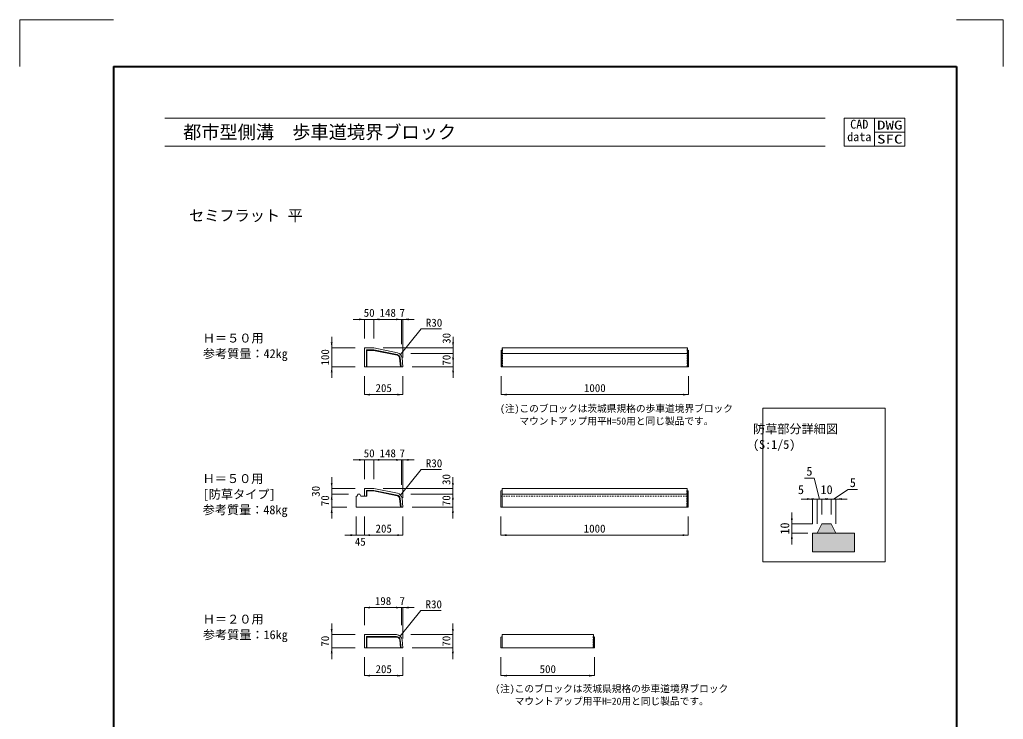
# Model space of a CAD drawing. Units: millimetres at full size, with parts at other scales. Extents: x 162523 to 173523, y 76354 to 83779.
# Drawn here: x 168273 to 173523, y 80044 to 83779 of the extents above; entities that cross this region are included whole.
import ezdxf
from ezdxf.enums import TextEntityAlignment as Align

# ---------------------------------------------------------------- set-up
doc = ezdxf.new("R2010")
doc.units = ezdxf.units.MM
doc.header["$LTSCALE"] = 10
doc.linetypes.add('USER1', pattern=[1.35, 0.75, -0.6])
for name, color, linetype, lineweight in [('0_2', 7, 'Continuous', 13), ('Defpoints_3', 7, 'Continuous', 13), ('図枠', 7, 'Continuous', 5), ('寸法線', 7, 'Continuous', 13), ('引出線', 4, 'Continuous', 13), ('本体', 2, 'Continuous', 13), ('目地', 132, 'Continuous', 5), ('補助線', 8, 'Continuous', 13)]:
    doc.layers.add(name, color=color, linetype=linetype, lineweight=lineweight)
doc.layers.add('ハッチング', color=7, linetype='Continuous')
doc.layers.add('文字', color=7, linetype='Continuous')
doc.styles.add('ＭＳ ゴシック', font='')
doc.styles.get('ＭＳ ゴシック').set_extended_font_data('MS Gothic')

# ---------------------------------------------------------------- blocks, each defined once
blk = doc.blocks.new('filled_arrow')
at = {"color": 0, "linetype": 'Continuous', "lineweight": -2}
blk.add_solid([(7.5, 1.25), (0, 0), (7.5, -1.25)], dxfattribs=at)

msp = doc.modelspace()

# ---------------------------------------------------------------- hatches: boundary and pattern name
at = {"layer": 'ハッチング'}
msp.add_hatch(color=256, dxfattribs=at).paths.add_polyline_path([(172729.46, 80937.68), (172729.46, 81037.68), (172629.46, 81037.68), (172604.46, 81087.68), (172554.46, 81087.68), (172529.46, 81037.68), (172504.46, 81037.68), (172504.46, 80937.68)])

# ---------------------------------------------------------------- linework, layer by layer
at = {"layer": '0_2'}
for p, q in [((172672.95, 83253.56), (172997.95, 83253.56)), ((172672.95, 83253.56), (172672.95, 83103.56)), ((172835.45, 83253.56), (172835.45, 83103.56)), ((172997.95, 83253.56), (172997.95, 83103.56)), ((172835.45, 83178.56), (172997.95, 83178.56)), ((172672.95, 83103.56), (172997.95, 83103.56))]:
    msp.add_line(p, q, dxfattribs=at)
msp.add_lwpolyline([(172238.68, 81705), (172891.66, 81705), (172891.66, 80884.15), (172238.68, 80884.15)], close=True, dxfattribs=at)
at = {"layer": 'Defpoints_3'}
for p, q in [((168272.95, 83778.56), (168272.95, 83528.56)), ((168772.95, 83778.56), (168272.95, 83778.56)), ((173272.95, 83778.56), (173522.95, 83778.56)), ((173522.95, 83778.56), (173522.95, 83528.56))]:
    msp.add_line(p, q, dxfattribs=at)
at = {"layer": '図枠', "lineweight": 40}
for p, q in [((168772.95, 83528.56), (173272.95, 83528.56)), ((168772.95, 83528.56), (168772.95, 76603.56)), ((173272.95, 83528.56), (173272.95, 76603.56))]:
    msp.add_line(p, q, dxfattribs=at)
at = {"layer": '図枠', "lineweight": 13}
for p, q in [((169047.95, 83253.56), (172572.95, 83253.56)), ((169047.95, 83103.56), (172572.95, 83103.56)), ((172772.95, 83103.56), (172997.95, 83103.56))]:
    msp.add_line(p, q, dxfattribs=at)
at = {"layer": '寸法線'}
for p, q in [((170223.39, 82179.12), (170053.39, 82179.12)), ((170113.39, 82076.24), (170113.39, 82179.12)), ((170163.39, 82179.12), (170311.39, 82179.12)), ((170163.39, 82076.24), (170163.39, 82179.12)), ((170163.39, 82076.24), (170163.39, 82179.12)), ((170251.39, 82179.12), (170378.39, 82179.12)), ((170311.39, 82046.24), (170311.39, 82179.12)), ((170311.39, 82046.24), (170311.39, 82179.12)), ((170318.39, 81976.24), (170318.39, 82179.12)), ((169938.24, 81866.24), (169938.24, 82086.24)), ((170586.12, 81936.24), (170586.12, 82086.24)), ((170063.39, 82026.24), (169938.24, 82026.24)), ((170213.39, 82026.24), (170586.12, 82026.24)), ((170361.39, 81996.24), (170586.12, 81996.24)), ((170361.39, 81996.24), (170586.12, 81996.24)), ((170586.12, 81866.24), (170586.12, 81996.24)), ((170063.39, 81926.24), (169938.24, 81926.24)), ((170368.39, 81926.24), (170586.12, 81926.24)), ((170113.39, 81876.24), (170113.39, 81777.44)), ((170318.39, 81876.24), (170318.39, 81777.44)), ((170842.59, 81876.24), (170842.59, 81777.44)), ((171842.59, 81876.24), (171842.59, 81777.44)), ((170113.39, 81777.44), (170318.39, 81777.44)), ((170842.59, 81777.44), (171842.59, 81777.44)), ((170223.39, 81429.12), (170053.39, 81429.12)), ((170113.39, 81326.24), (170113.39, 81429.12)), ((170163.39, 81429.12), (170311.39, 81429.12)), ((170163.39, 81326.24), (170163.39, 81429.12)), ((170163.39, 81326.24), (170163.39, 81429.12)), ((170251.39, 81429.12), (170378.39, 81429.12)), ((170311.39, 81296.24), (170311.39, 81429.12)), ((170311.39, 81296.24), (170311.39, 81429.12)), ((170318.39, 81226.24), (170318.39, 81429.12)), ((169938.24, 81186.24), (169938.24, 81336.24)), ((170585.12, 81186.24), (170585.12, 81336.24)), ((172513.49, 81330.95), (172462.6, 81330.95)), ((172541.96, 81220.24), (172513.49, 81330.95)), ((170063.39, 81276.24), (169938.24, 81276.24)), ((170213.39, 81276.24), (170585.12, 81276.24)), ((172616.96, 81220.24), (172694.43, 81270.24)), ((172694.43, 81270.24), (172745.32, 81270.24)), ((169938.24, 81116.24), (169938.24, 81246.24)), ((170028.39, 81246.24), (169938.24, 81246.24)), ((170028.39, 81246.24), (169938.24, 81246.24)), ((170361.39, 81246.24), (170585.12, 81246.24)), ((170361.39, 81246.24), (170585.12, 81246.24)), ((170585.12, 81116.24), (170585.12, 81246.24)), ((172444.46, 81220.24), (172589.46, 81220.24)), ((172504.46, 81087.68), (172504.46, 81220.24)), ((172529.46, 81087.68), (172529.46, 81220.24)), ((172529.46, 81220.24), (172554.46, 81220.24)), ((172529.46, 81087.68), (172529.46, 81220.24)), ((172544.46, 81220.24), (172614.46, 81220.24)), ((172544.46, 81220.24), (172689.46, 81220.24)), ((172554.46, 81137.68), (172554.46, 81220.24)), ((172554.46, 81137.68), (172554.46, 81220.24)), ((172604.46, 81137.68), (172604.46, 81220.24)), ((172604.46, 81137.68), (172604.46, 81220.24)), ((172629.46, 81087.68), (172629.46, 81220.24)), ((170018.39, 81176.24), (169938.24, 81176.24)), ((170368.39, 81176.24), (170585.12, 81176.24)), ((170068.39, 81126.24), (170068.39, 81027.44)), ((170113.39, 81126.24), (170113.39, 81027.44)), ((170113.39, 81126.24), (170113.39, 81027.44)), ((170318.39, 81126.24), (170318.39, 81027.44)), ((170841.59, 81126.24), (170841.59, 81027.44)), ((171841.59, 81126.24), (171841.59, 81027.44)), ((172394.17, 80977.68), (172394.17, 81147.68)), ((172504.46, 81087.68), (172394.17, 81087.68)), ((170173.39, 81027.44), (170008.39, 81027.44)), ((170113.39, 81027.44), (170318.39, 81027.44)), ((170841.59, 81027.44), (171841.59, 81027.44)), ((172479.46, 81037.68), (172394.17, 81037.68)), ((170113.39, 80640.79), (170311.39, 80640.79)), ((170113.39, 80546.24), (170113.39, 80640.79)), ((170251.39, 80640.79), (170378.39, 80640.79)), ((170311.39, 80546.24), (170311.39, 80640.79)), ((170311.39, 80546.24), (170311.39, 80640.79)), ((170318.39, 80476.24), (170318.39, 80640.79)), ((169938.24, 80366.24), (169938.24, 80556.24)), ((170585.12, 80366.24), (170585.12, 80556.24)), ((170063.39, 80496.24), (169938.24, 80496.24)), ((170361.39, 80496.24), (170585.12, 80496.24)), ((170063.39, 80426.24), (169938.24, 80426.24)), ((170368.39, 80426.24), (170585.12, 80426.24)), ((170113.39, 80376.24), (170113.39, 80277.44)), ((170318.39, 80376.24), (170318.39, 80277.44)), ((170841.59, 80376.24), (170841.59, 80277.44)), ((171341.59, 80376.24), (171341.59, 80277.44)), ((170113.39, 80277.44), (170318.39, 80277.44)), ((170841.59, 80277.44), (171341.59, 80277.44))]:
    msp.add_line(p, q, dxfattribs=at)
at = {"layer": '引出線'}
for points in [[(170305.99, 81991.36), (170416.1, 82128.52), (170523.79, 82128.52)], [(170305.99, 81241.36), (170416.1, 81378.52), (170523.79, 81378.52)], [(170304.37, 80488.48), (170414.48, 80625.65), (170522.17, 80625.65)]]:
    msp.add_lwpolyline(points, dxfattribs=at)
at = {"layer": '本体', "lineweight": 9}
for p, q in [((170848.59, 82015.81), (170842.59, 82013.24)), ((170842.59, 82013.24), (170842.59, 81926.24)), ((171836.59, 82015.81), (171842.59, 82013.24)), ((171842.59, 82013.24), (171842.59, 81926.24)), ((170848.59, 81996.24), (171836.59, 81996.24)), ((170847.59, 81265.81), (170841.59, 81263.24)), ((170841.59, 81263.24), (170841.59, 81176.24)), ((170847.59, 81246.24), (171835.59, 81246.24)), ((171835.59, 81265.81), (171841.59, 81263.24)), ((171841.59, 81263.24), (171841.59, 81176.24)), ((170847.59, 80485.81), (170841.59, 80483.24)), ((170841.59, 80483.24), (170841.59, 80426.24)), ((171335.59, 80485.81), (171341.59, 80483.24)), ((171341.59, 80483.24), (171341.59, 80426.24))]:
    msp.add_line(p, q, dxfattribs=at)
at = {"layer": '本体'}
for p, q in [((170848.59, 82026.24), (170848.59, 81926.24)), ((170848.59, 82026.24), (171836.59, 82026.24)), ((171836.59, 82026.24), (171836.59, 81926.24)), ((170318.39, 81926.24), (170313.59, 81974.22)), ((170842.59, 81926.24), (171842.59, 81926.24)), ((170163.39, 81276.24), (170113.39, 81276.24)), ((170113.39, 81276.24), (170113.39, 81236.24)), ((170289.7, 81250.64), (170163.39, 81276.24)), ((170847.59, 81276.24), (170847.59, 81176.24)), ((170847.59, 81276.24), (171835.59, 81276.24)), ((171835.59, 81276.24), (171835.59, 81176.24)), ((170068.39, 81236.24), (170068.39, 81176.24)), ((170073.39, 81236.24), (170068.39, 81236.24)), ((170078.39, 81246.24), (170073.39, 81236.24)), ((170078.39, 81246.24), (170088.39, 81246.24)), ((170088.39, 81246.24), (170093.39, 81236.24)), ((170093.39, 81236.24), (170113.39, 81236.24)), ((170318.39, 81176.24), (170313.59, 81224.22)), ((170068.39, 81176.24), (170318.39, 81176.24)), ((170841.59, 81176.24), (171841.59, 81176.24)), ((172529.46, 81037.68), (172554.46, 81087.68)), ((172554.46, 81087.68), (172604.46, 81087.68)), ((172604.46, 81087.68), (172629.46, 81037.68)), ((172504.46, 81037.68), (172529.46, 81037.68)), ((172629.46, 81037.68), (172729.46, 81037.68)), ((170847.59, 80496.24), (170847.59, 80426.24)), ((170847.59, 80496.24), (171335.59, 80496.24)), ((171335.59, 80496.24), (171335.59, 80426.24)), ((170841.59, 80426.24), (171341.59, 80426.24))]:
    msp.add_line(p, q, dxfattribs=at)
at = {"layer": '本体', "linetype": 'USER1', "lineweight": 9}
msp.add_line((170841.59, 81236.24), (171841.59, 81236.24), dxfattribs=at)
at = {"layer": '本体'}
for points in [[(170289.7, 82000.64), (170163.39, 82026.24), (170113.39, 82026.24), (170113.39, 81926.24), (170318.39, 81926.24)], [(170314.09, 80469.23), (170318.39, 80426.24), (170113.39, 80426.24), (170113.39, 80496.24), (170284.24, 80496.24)]]:
    msp.add_lwpolyline(points, dxfattribs=at)
for centre, end in [((170283.74, 81971.24), 78.54125), ((170283.74, 81221.24), 78.54125), ((170284.24, 80466.24), 90)]:
    msp.add_arc(centre, 30, 5.71059, end, dxfattribs=at)
at = {"layer": '目地', "linetype": 'USER1'}
for p, q in [((170848.59, 82026.24), (170849.59, 82016.24)), ((170849.59, 82016.24), (170848.59, 82015.81)), ((170849.59, 82016.24), (170849.59, 81926.24)), ((171836.59, 82026.24), (171835.59, 82016.24)), ((171835.59, 82016.24), (171835.59, 81926.24)), ((171835.59, 82016.24), (171836.59, 82015.81)), ((170847.59, 81276.24), (170848.59, 81266.24)), ((171835.59, 81276.24), (171834.59, 81266.24)), ((170848.59, 81266.24), (170847.59, 81265.81)), ((170848.59, 81266.24), (170848.59, 81176.24)), ((171834.59, 81266.24), (171834.59, 81176.24)), ((171834.59, 81266.24), (171835.59, 81265.81)), ((170847.59, 80496.24), (170848.59, 80486.24)), ((170848.59, 80486.24), (170847.59, 80485.81)), ((170848.59, 80486.24), (170848.59, 80426.24)), ((171335.59, 80496.24), (171334.59, 80486.24)), ((171334.59, 80486.24), (171334.59, 80426.24)), ((171334.59, 80486.24), (171335.59, 80485.81))]:
    msp.add_line(p, q, dxfattribs=at)
at = {"layer": '目地'}
for p, q in [((170305.32, 81926.24), (170300.66, 81972.93)), ((170308.34, 81926.24), (170303.64, 81973.23)), ((170113.39, 81236.24), (170126.39, 81236.24)), ((170305.32, 81176.24), (170300.66, 81222.93)), ((170308.34, 81176.24), (170303.64, 81223.23)), ((170305.32, 80426.24), (170301.16, 80467.93)), ((170308.34, 80426.24), (170304.14, 80468.23))]:
    msp.add_line(p, q, dxfattribs=at)
for points in [[(170287.71, 81990.84), (170162.39, 82016.24), (170123.39, 82016.24), (170123.39, 81926.24)], [(170287.12, 81987.9), (170162.08, 82013.24), (170126.39, 82013.24), (170126.39, 81926.24)], [(170287.71, 81240.84), (170162.39, 81266.24), (170123.39, 81266.24), (170123.39, 81236.24)], [(170287.12, 81237.9), (170162.08, 81263.24), (170126.39, 81263.24), (170126.39, 81236.24)], [(170284.24, 80486.24), (170123.39, 80486.24), (170123.39, 80426.24)], [(170284.24, 80483.24), (170126.39, 80483.24), (170126.39, 80426.24)]]:
    msp.add_lwpolyline(points, dxfattribs=at)
for centre, radius, end in [((170283.74, 81971.24), 17, 78.54125), ((170283.74, 81971.24), 20, 78.54125), ((170283.74, 81221.24), 17, 78.54125), ((170283.74, 81221.24), 20, 78.54125), ((170284.24, 80466.24), 20, 90), ((170284.24, 80466.24), 17, 90)]:
    msp.add_arc(centre, radius, 5.71059, end, dxfattribs=at)
at = {"layer": '補助線'}
for p, q in [((172504.46, 81037.68), (172504.46, 80937.68)), ((172529.46, 81037.68), (172629.46, 81037.68)), ((172729.46, 81037.68), (172729.46, 80937.68)), ((172504.46, 80937.68), (172729.46, 80937.68))]:
    msp.add_line(p, q, dxfattribs=at)

# ---------------------------------------------------------------- block references
at = {"layer": '寸法線', "xscale": 4, "yscale": 4}
for p, rotation in [((170113.39, 82179.12), 180), ((170311.39, 82179.12), 180), ((170311.39, 82179.12), 180), ((169938.24, 82026.24), 90), ((170586.12, 82026.24), 90), ((170586.12, 81996.24), 270), ((170586.12, 81996.24), 270), ((169938.24, 81926.24), 270), ((170586.12, 81926.24), 270), ((170318.39, 81777.44), 180), ((171842.59, 81777.44), 180), ((170113.39, 81429.12), 180), ((170311.39, 81429.12), 180), ((170311.39, 81429.12), 180), ((169938.24, 81276.24), 90), ((170585.12, 81276.24), 90), ((169938.24, 81246.24), 270), ((169938.24, 81246.24), 270), ((170585.12, 81246.24), 270), ((170585.12, 81246.24), 270), ((172504.46, 81220.24), 180), ((172529.46, 81220.24), 180), ((172604.46, 81220.24), 180), ((172604.46, 81220.24), 180), ((169938.24, 81176.24), 270), ((170585.12, 81176.24), 270), ((172394.17, 81087.68), 90), ((170068.39, 81027.44), 180), ((170318.39, 81027.44), 180), ((171841.59, 81027.44), 180), ((172394.17, 81037.68), 270), ((170311.39, 80640.79), 180), ((170311.39, 80640.79), 180), ((169938.24, 80496.24), 90), ((170585.12, 80496.24), 90), ((169938.24, 80426.24), 270), ((170585.12, 80426.24), 270), ((170318.39, 80277.44), 180), ((171341.59, 80277.44), 180)]:
    msp.add_blockref('filled_arrow', p, dxfattribs=dict(at, rotation=rotation))
for p in [(170163.39, 82179.12), (170163.39, 82179.12), (170318.39, 82179.12), (170113.39, 81777.44), (170842.59, 81777.44), (170163.39, 81429.12), (170163.39, 81429.12), (170318.39, 81429.12), (172554.46, 81220.24), (172629.46, 81220.24), (170113.39, 81027.44), (170113.39, 81027.44), (170841.59, 81027.44), (170113.39, 80640.79), (170318.39, 80640.79), (170113.39, 80277.44), (170841.59, 80277.44)]:
    msp.add_blockref('filled_arrow', p, dxfattribs=at)
at = {"layer": '引出線', "xscale": 0.16, "yscale": 0.16, "rotation": 51.2}
for p in [(170305.99, 81991.36), (170305.99, 81241.36), (170304.37, 80488.48)]:
    msp.add_blockref('filled_arrow', p, dxfattribs=at)

# ---------------------------------------------------------------- texts
at = {"layer": '0_2', "style": 'ＭＳ ゴシック'}
for s, p in [('CAD', (172705.64, 83244.43)), ('data', (172689.45, 83177.43)), ('防草部分詳細図\u3000', (172186.95, 81618.57)), ('(S:1/5)', (172186.95, 81535.24))]:
    msp.add_text(s, height=47.47, dxfattribs=at).set_placement(p, align=Align.TOP_LEFT)
at = {"layer": '0_2', "style": 'ＭＳ ゴシック', "width": 1.4}
for s, p in [('DWG', (172916.7, 83216.06)), ('SFC', (172916.7, 83141.06))]:
    msp.add_text(s, height=47.47, dxfattribs=at).set_placement(p, align=Align.MIDDLE_CENTER)
at = {"layer": '図枠', "style": 'ＭＳ ゴシック'}
msp.add_text('\u3000都市型側溝\u3000歩車道境界ブロック', height=71.21, dxfattribs=at).set_placement((169047.95, 83178.56), align=Align.MIDDLE_LEFT)
at = {"layer": '寸法線', "style": 'ＭＳ ゴシック'}
for s, height, p in [('50', 42.72, (170138.39, 82214.12)), ('148', 42.72, (170237.39, 82214.12)), ('7', 42.72, (170314.89, 82214.12)), ('205', 42.72, (170215.89, 81812.44)), ('1000', 42.72, (171342.59, 81812.44)), ('50', 42.72, (170138.39, 81464.12)), ('148', 42.72, (170237.39, 81464.12)), ('7', 42.72, (170314.89, 81464.12)), ('5', 47.47, (172488.04, 81368.45)), ('5', 47.47, (172719.87, 81307.74)), ('5', 47.47, (172442.97, 81270.24)), ('10', 47.47, (172579.46, 81270.24)), ('205', 42.72, (170215.89, 81062.44)), ('1000', 42.72, (171341.59, 81062.44)), ('45', 42.72, (170090.89, 80992.44)), ('198', 42.72, (170212.39, 80675.79)), ('7', 42.72, (170314.89, 80675.79)), ('205', 42.72, (170215.89, 80312.44)), ('500', 42.72, (171091.59, 80312.44))]:
    msp.add_text(s, height=height, dxfattribs=at).set_placement(p, align=Align.MIDDLE_CENTER)
for s, height, p in [('30', 42.72, (170551.12, 82077.65)), ('100', 42.72, (169903.24, 81976.24)), ('70', 42.72, (170551.12, 81961.24)), ('30', 42.72, (170550.12, 81324.24)), ('30', 42.72, (169853.24, 81261.24)), ('70', 42.72, (169903.24, 81211.24)), ('70', 42.72, (170550.12, 81211.24)), ('10', 47.47, (172356.67, 81062.68)), ('70', 42.72, (169903.24, 80461.24)), ('70', 42.72, (170550.12, 80461.24))]:
    msp.add_text(s, height=height, rotation=90, dxfattribs=at).set_placement(p, align=Align.MIDDLE_CENTER)
at = {"layer": '引出線', "style": 'ＭＳ ゴシック'}
for p in [(170441.1, 82182.52), (170441.1, 81432.52), (170439.48, 80679.65)]:
    msp.add_text('R30', height=42.72, dxfattribs=at).set_placement(p, align=Align.TOP_LEFT)
at = {"layer": '文字', "style": 'ＭＳ ゴシック'}
msp.add_text('セミフラット 平', height=59.34, dxfattribs=at).set_placement((169177.2, 82685.83), align=Align.BOTTOM_LEFT)
for s, height, p in [('Ｈ＝５０用', 47.47, (169250.82, 82103.03)), ('参考質量：42kg', 47.47, (169250.82, 82019.7)), ('(注)このブロックは茨城県規格の歩車道境界ブロック', 37.98, (170836.75, 81721.95)), ('    マウントアップ用平H=50用と同じ製品です。', 37.98, (170836.75, 81655.28)), ('Ｈ＝５０用', 47.47, (169249.82, 81353.03)), ('[防草タイプ]', 47.47, (169249.82, 81269.69)), ('参考質量：48kg', 47.47, (169249.82, 81186.36)), ('Ｈ＝２０用', 47.47, (169250.82, 80603.03)), ('参考質量：16kg', 47.47, (169250.82, 80519.69)), ('(注)このブロックは茨城県規格の歩車道境界ブロック\u3000', 37.98, (170811.37, 80226.86)), ('\u3000\u3000マウントアップ用平H=20用と同じ製品です。', 37.98, (170811.37, 80160.2))]:
    msp.add_text(s, height=height, dxfattribs=at).set_placement(p, align=Align.TOP_LEFT)

doc.saveas('drawing.dxf')
